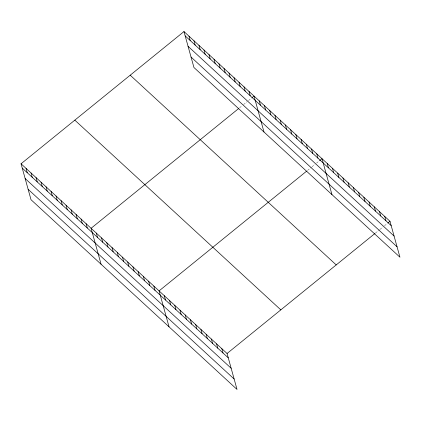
<?xml version="1.0" encoding="UTF-8"?>
<svg xmlns="http://www.w3.org/2000/svg" width="421" height="421" viewBox="0 0 421 421"><rect width="100%" height="100%" fill="white"/><g stroke="black" fill="none" stroke-linecap="round" stroke-linejoin="round"><path stroke-width="0.32" stroke-dasharray="2.1 1.58" d="M239.581 107.781L242.07 105.76M243.564 104.55L247.048 101.724M248.543 100.508L251.526 98.088M307.562 170.389L311.545 167.158M312.045 166.753L315.029 164.332M316.524 163.116L319.013 161.096M375.548 232.997L379.531 229.766M380.026 229.361L383.015 226.94M384.51 225.724L387.494 223.304"/><path stroke-width="0.63" d="M21.05 163.785L227.061 353.503L237.028 389.441L31.017 199.717L21.05 163.785L183.972 31.559L389.983 221.283L399.95 257.215L193.939 67.497L183.972 31.559M238.586 108.592L91.094 228.287L101.061 264.225M252.026 97.683L254.016 96.067L263.983 131.999M306.567 171.2L159.075 290.895L169.042 326.833M319.513 160.696L322.002 158.675L331.964 194.607M227.061 353.503L375.048 233.402M387.994 222.898L389.983 221.283M185.172 35.88L391.183 225.603M188.066 46.315L394.077 236.034M191.045 57.061L397.056 246.785M130.21 75.196L336.221 264.914M74.817 120.148L280.828 309.872M22.25 168.105L228.261 357.824M25.144 178.536L231.155 368.259M28.123 189.287L234.134 379.005M384.752 216.468L385.952 220.788M379.526 211.647L380.726 215.973M374.295 206.832L375.495 211.153M369.064 202.017L370.264 206.337M363.839 197.202L365.033 201.522M358.608 192.386L359.808 196.707M353.377 187.571L354.577 191.892M348.146 182.751L349.346 187.077M342.92 177.936L344.115 182.261M337.689 173.12L338.889 177.441M332.458 168.305L333.658 172.626M327.228 163.49L328.427 167.811M316.771 153.86L317.971 158.18M311.54 149.039L312.74 153.365M306.314 144.224L307.509 148.545M301.083 139.409L302.283 143.729M295.852 134.594L297.052 138.914M290.622 129.779L291.821 134.099M285.396 124.963L286.59 129.284M280.165 120.143L281.365 124.469M274.934 115.328L276.134 119.653M269.703 110.513L270.903 114.833M264.477 105.697L265.672 110.018M259.247 100.882L260.446 105.203M249.011 91.457L250.211 95.778M244.012 86.852L245.211 91.173M239.007 82.242L240.207 86.563M234.002 77.638L235.202 81.958M229.003 73.028L230.198 77.348M223.998 68.423L225.198 72.744M218.994 63.813L220.194 68.134M213.994 59.203L215.189 63.529M208.99 54.598L210.19 58.919M203.985 49.988L205.185 54.314M198.98 45.384L200.18 49.704M193.981 40.774L195.176 45.1M188.976 36.169L190.176 40.49M221.83 348.688L223.03 353.008M216.605 343.873L217.799 348.193M211.374 339.058L212.573 343.378M206.143 334.237L207.343 338.563M200.912 329.422L202.112 333.742M195.686 324.607L196.881 328.927M190.455 319.792L191.655 324.112M185.224 314.976L186.424 319.297M179.993 310.161L181.193 314.482M174.768 305.346L175.962 309.667M169.537 300.526L170.737 304.851M164.306 295.71L165.506 300.031M153.849 286.08L155.049 290.401M148.618 281.265L149.818 285.585M143.387 276.45L144.587 280.77M138.162 271.629L139.356 275.955M132.931 266.814L134.131 271.14M127.7 261.999L128.9 266.319M122.469 257.184L123.669 261.504M117.243 252.368L118.438 256.689M112.012 247.553L113.212 251.874M106.781 242.738L107.981 247.059M101.55 237.918L102.75 242.243M96.325 233.102L97.519 237.423M86.089 223.683L87.289 228.003M81.09 219.073L82.284 223.393M76.085 214.463L77.285 218.788M71.081 209.858L72.28 214.178M66.076 205.248L67.276 209.574M61.077 200.643L62.271 204.964M56.072 196.033L57.272 200.359M51.067 191.429L52.267 195.749M46.068 186.819L47.263 191.139M41.063 182.214L42.263 186.535M36.059 177.604L37.258 181.925M31.054 172.999L32.254 177.32M26.055 168.389L27.249 172.71"/></g></svg>
